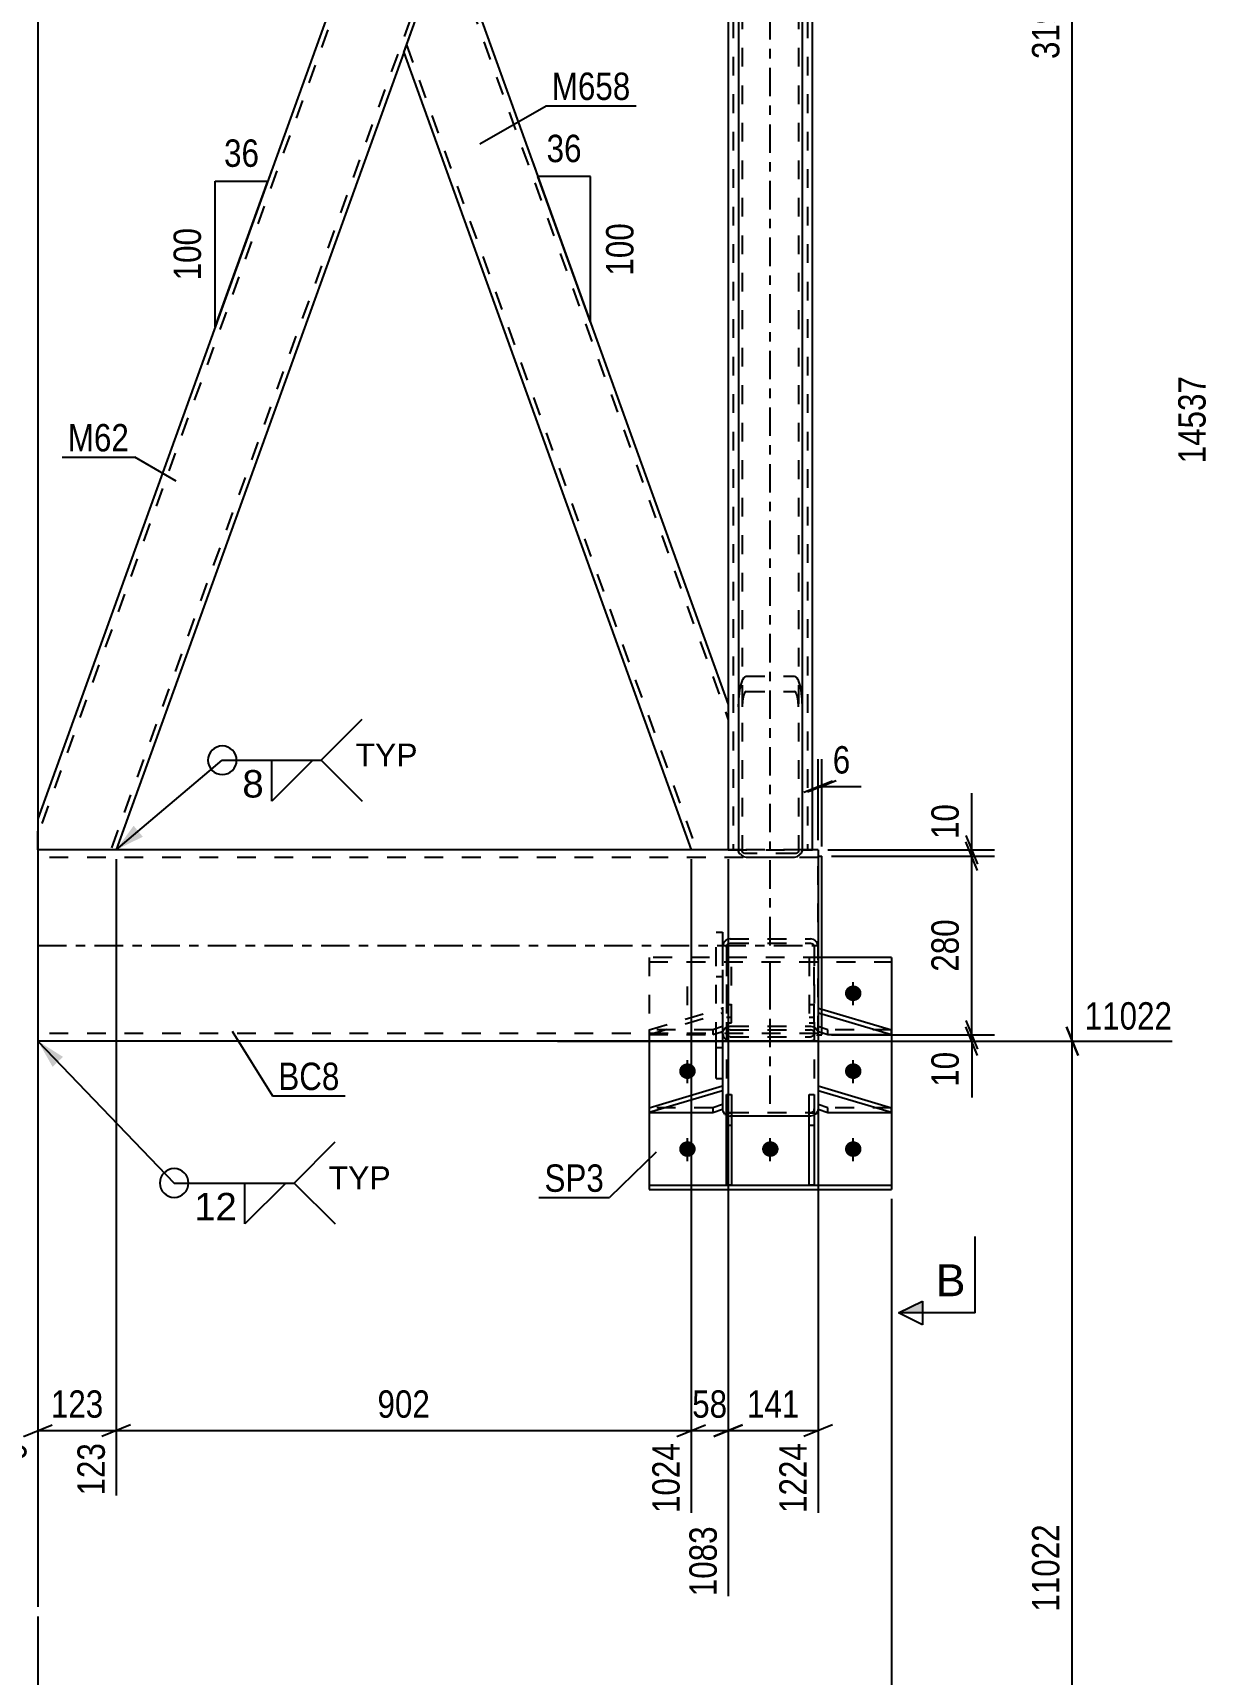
# Model space of a CAD drawing. Header units: millimetres. Extents: x 0 to 841, y 0 to 594.
# Drawn here: x 108.9 to 231.1, y 206 to 377.6 of the extents above; entities that cross this region are included whole.
import ezdxf

# ---------------------------------------------------------------- set-up
doc = ezdxf.new("R2010")
doc.units = ezdxf.units.MM
doc.linetypes.add('DXK_LINE_DOT2', pattern=[3.9198, 1.9599, -1.9599])
doc.linetypes.add('DXK_LINE_DOT3', pattern=[5.9187, 2.979, -0.9799, 0.9799, -0.9799])
doc.styles.add('Arial', font='arial.ttf', dxfattribs={"height": 0.2})
doc.styles.add('Arial Narrow', font='ARIALN.TTF', dxfattribs={"height": 0.2})

# ---------------------------------------------------------------- blocks, each defined once
blk = doc.blocks.new('Part-695494452-3415 - 3410')
at = {"color": 7, "linetype": 'DXK_LINE_DOT2'}
for p, q in [((190.97, 275.68), (190.97, 273.24)), ((190.97, 275.68), (191.37, 275.56)), ((190.97, 275.18), (191.37, 275.06)), ((191.97, 273.4), (190.97, 273.75)), ((190.97, 273.24), (191.37, 273.11)), ((191.97, 272.9), (191.97, 273.4)), ((198.64, 273.4), (191.97, 273.4))]:
    blk.add_line(p, q, dxfattribs=at)
at = {"color": 2, "linetype": 'Continuous'}
for p, q in [((191.37, 275.56), (198.64, 273.4)), ((191.37, 275.06), (198.64, 272.9)), ((191.37, 273.11), (191.97, 272.9)), ((191.97, 272.9), (198.64, 272.9)), ((198.64, 272.9), (198.64, 273.4))]:
    blk.add_line(p, q, dxfattribs=at)
blk = doc.blocks.new('Part-695494452-3416 - 3410')
at = {"color": 7, "linetype": 'DXK_LINE_DOT2'}
for p, q in [((181.37, 280.98), (181.37, 274.12)), ((181.9, 280.98), (181.37, 280.98)), ((181.9, 274.12), (181.9, 280.98)), ((181.37, 276.06), (181.9, 276.06)), ((181.37, 274.72), (181.9, 274.72)), ((181.37, 274.12), (181.9, 274.12))]:
    blk.add_line(p, q, dxfattribs=at)
blk = doc.blocks.new('Part-695494452-3482 - 3410')
at = {"color": 2, "linetype": 'Continuous'}
for p, q in [((190.04, 257.18), (190.04, 266.66)), ((190.04, 266.66), (190.57, 266.66)), ((190.57, 266.66), (190.57, 257.18)), ((190.57, 257.18), (190.04, 257.18))]:
    blk.add_line(p, q, dxfattribs=at)
at = {"color": 7, "linetype": 'DXK_LINE_DOT2'}
for p, q in [((190.04, 264.72), (190.57, 264.72)), ((190.04, 263.44), (190.57, 263.44))]:
    blk.add_line(p, q, dxfattribs=at)
blk = doc.blocks.new('Part-695494452-3483 - 3410')
at = {"color": 2, "linetype": 'Continuous'}
for p, q in [((181.37, 257.18), (181.37, 266.66)), ((181.37, 266.66), (181.9, 266.66)), ((181.9, 266.66), (181.9, 257.18)), ((181.9, 257.18), (181.37, 257.18))]:
    blk.add_line(p, q, dxfattribs=at)
at = {"color": 7, "linetype": 'DXK_LINE_DOT2'}
for p, q in [((181.37, 264.72), (181.9, 264.72)), ((181.37, 263.44), (181.9, 263.44))]:
    blk.add_line(p, q, dxfattribs=at)
blk = doc.blocks.new('Part-695494452-3484 - 3410')
at = {"color": 7, "linetype": 'DXK_LINE_DOT2'}
for p, q in [((190.04, 280.98), (190.04, 274.12)), ((190.57, 280.98), (190.04, 280.98)), ((190.57, 274.12), (190.57, 280.98)), ((190.04, 276.06), (190.57, 276.06)), ((190.04, 274.72), (190.57, 274.72)), ((190.04, 274.12), (190.57, 274.12))]:
    blk.add_line(p, q, dxfattribs=at)
blk = doc.blocks.new('Bolt-695494452-3425 - 3410')
at = {"linetype": 'Continuous'}
for points in [[(194.64, 276.41), (194.46, 276.43), (194.28, 276.48), (194.13, 276.57), (193.99, 276.68), (193.89, 276.82), (193.81, 276.97), (193.78, 277.14), (193.78, 277.31), (193.81, 277.48), (193.89, 277.63), (193.99, 277.77), (194.13, 277.88), (194.28, 277.97), (194.46, 278.02), (194.64, 278.04), (194.82, 278.02), (194.99, 277.97), (195.15, 277.88), (195.28, 277.77), (195.39, 277.63), (195.46, 277.48), (195.5, 277.31), (195.5, 277.14), (195.46, 276.97), (195.39, 276.82), (195.28, 276.68), (195.15, 276.57), (194.99, 276.48), (194.82, 276.43)], [(177.3, 268.27), (177.12, 268.28), (176.95, 268.34), (176.79, 268.42), (176.66, 268.54), (176.55, 268.67), (176.48, 268.83), (176.44, 269), (176.44, 269.17), (176.48, 269.33), (176.55, 269.49), (176.66, 269.63), (176.79, 269.74), (176.95, 269.83), (177.12, 269.88), (177.3, 269.9), (177.48, 269.88), (177.66, 269.83), (177.81, 269.74), (177.95, 269.63), (178.05, 269.49), (178.13, 269.33), (178.17, 269.17), (178.17, 269), (178.13, 268.83), (178.05, 268.67), (177.95, 268.54), (177.81, 268.42), (177.66, 268.34), (177.48, 268.28)], [(194.64, 268.27), (194.46, 268.28), (194.28, 268.34), (194.13, 268.42), (193.99, 268.54), (193.89, 268.67), (193.81, 268.83), (193.78, 269), (193.78, 269.17), (193.81, 269.33), (193.89, 269.49), (193.99, 269.63), (194.13, 269.74), (194.28, 269.83), (194.46, 269.88), (194.64, 269.9), (194.82, 269.88), (194.99, 269.83), (195.15, 269.74), (195.28, 269.63), (195.39, 269.49), (195.46, 269.33), (195.5, 269.17), (195.5, 269), (195.46, 268.83), (195.39, 268.67), (195.28, 268.54), (195.15, 268.42), (194.99, 268.34), (194.82, 268.28)], [(177.3, 260.12), (177.12, 260.14), (176.95, 260.19), (176.79, 260.28), (176.66, 260.39), (176.55, 260.53), (176.48, 260.69), (176.44, 260.85), (176.44, 261.02), (176.48, 261.19), (176.55, 261.34), (176.66, 261.48), (176.79, 261.6), (176.95, 261.68), (177.12, 261.73), (177.3, 261.75), (177.48, 261.73), (177.66, 261.68), (177.81, 261.6), (177.95, 261.48), (178.05, 261.34), (178.13, 261.19), (178.17, 261.02), (178.17, 260.85), (178.13, 260.69), (178.05, 260.53), (177.95, 260.39), (177.81, 260.28), (177.66, 260.19), (177.48, 260.14)], [(185.97, 260.12), (185.79, 260.14), (185.62, 260.19), (185.46, 260.28), (185.33, 260.39), (185.22, 260.53), (185.15, 260.69), (185.11, 260.85), (185.11, 261.02), (185.15, 261.19), (185.22, 261.34), (185.33, 261.48), (185.46, 261.6), (185.62, 261.68), (185.79, 261.73), (185.97, 261.75), (186.15, 261.73), (186.32, 261.68), (186.48, 261.6), (186.61, 261.48), (186.72, 261.34), (186.79, 261.19), (186.83, 261.02), (186.83, 260.85), (186.79, 260.69), (186.72, 260.53), (186.61, 260.39), (186.48, 260.28), (186.32, 260.19), (186.15, 260.14)], [(194.64, 260.12), (194.46, 260.14), (194.28, 260.19), (194.13, 260.28), (193.99, 260.39), (193.89, 260.53), (193.81, 260.69), (193.78, 260.85), (193.78, 261.02), (193.81, 261.19), (193.89, 261.34), (193.99, 261.48), (194.13, 261.6), (194.28, 261.68), (194.46, 261.73), (194.64, 261.75), (194.82, 261.73), (194.99, 261.68), (195.15, 261.6), (195.28, 261.48), (195.39, 261.34), (195.46, 261.19), (195.5, 261.02), (195.5, 260.85), (195.46, 260.69), (195.39, 260.53), (195.28, 260.39), (195.15, 260.28), (194.99, 260.19), (194.82, 260.14)]]:
    blk.add_hatch(color=1, dxfattribs=at).paths.add_polyline_path(points)
at = {"color": 1, "linetype": 'DXK_LINE_DOT2'}
for p, q in [((177.3, 275.97), (177.3, 278.37)), ((185.97, 275.97), (185.97, 278.37))]:
    blk.add_line(p, q, dxfattribs=at)
at = {"color": 1, "linetype": 'Continuous'}
for p, q in [((194.64, 275.97), (194.64, 278.37)), ((177.3, 267.83), (177.3, 270.22)), ((194.64, 267.83), (194.64, 270.22)), ((177.3, 259.68), (177.3, 262.08)), ((185.97, 259.68), (185.97, 262.08)), ((194.64, 259.68), (194.64, 262.08))]:
    blk.add_line(p, q, dxfattribs=at)
blk = doc.blocks.new('Part-695494452-3511 - 3410')
at = {"color": 7, "linetype": 'DXK_LINE_DOT2'}
for p, q in [((191.37, 280.98), (173.3, 280.98)), ((173.3, 280.98), (173.3, 272.23)), ((173.3, 280.53), (198.64, 280.53))]:
    blk.add_line(p, q, dxfattribs=at)
at = {"color": 2, "linetype": 'Continuous'}
for p, q in [((198.64, 280.98), (191.37, 280.98)), ((198.64, 280.98), (198.64, 256.72)), ((173.3, 272.23), (173.3, 256.72)), ((173.3, 257.18), (198.64, 257.18)), ((173.3, 256.72), (198.64, 256.72))]:
    blk.add_line(p, q, dxfattribs=at)
blk = doc.blocks.new('Part-695494452-3447 - 3410')
at = {"color": 2, "linetype": 'Continuous'}
for p, q in [((182.64, 292.23), (109.4, 292.23)), ((190.97, 292.23), (189.3, 292.23)), ((190.97, 292.23), (190.97, 290.63)), ((190.97, 290.63), (190.97, 272.23)), ((190.97, 272.23), (109.4, 272.23))]:
    blk.add_line(p, q, dxfattribs=at)
at = {"color": 7, "linetype": 'DXK_LINE_DOT2'}
for p, q in [((109.4, 292.23), (109.4, 272.23)), ((189.3, 292.23), (182.64, 292.23)), ((190.97, 292.1), (190.97, 290.63)), ((190.97, 291.43), (109.4, 291.43)), ((190.97, 273.03), (109.4, 273.03)), ((190.97, 273.03), (190.97, 273.09))]:
    blk.add_line(p, q, dxfattribs=at)
at = {"color": 7, "linetype": 'DXK_LINE_DOT3'}
blk.add_line((109.4, 282.23), (190.97, 282.23), dxfattribs=at)
blk = doc.blocks.new('Part-695494452-3452 - 3410')
at = {"color": 2, "linetype": 'Continuous'}
for p, q in [((109.4, 506.56), (109.4, 213.08)), ((109.4, 212.08), (109.4, 162.08))]:
    blk.add_line(p, q, dxfattribs=at)
blk = doc.blocks.new('Part-695494452-3453 - 3410')
at = {"color": 2, "linetype": 'Continuous'}
for p, q in [((173.3, 265.26), (180.97, 267.54)), ((180.97, 267.04), (173.3, 264.76)), ((180.97, 267.41), (180.97, 265.1)), ((173.3, 265.26), (173.3, 264.76)), ((173.3, 264.76), (179.97, 264.76)), ((179.97, 264.76), (180.97, 265.1))]:
    blk.add_line(p, q, dxfattribs=at)
at = {"color": 7, "linetype": 'DXK_LINE_DOT2'}
for p, q in [((180.97, 267.54), (180.97, 267.41)), ((179.97, 265.26), (173.3, 265.26)), ((180.97, 265.6), (179.97, 265.26)), ((179.97, 265.26), (179.97, 264.76))]:
    blk.add_line(p, q, dxfattribs=at)
blk = doc.blocks.new('Part-695494452-3454 - 3410')
at = {"color": 7, "linetype": 'DXK_LINE_DOT2'}
for p, q in [((173.3, 273.4), (180.97, 275.68)), ((173.3, 272.9), (180.97, 275.18)), ((180.97, 275.68), (180.97, 273.24)), ((179.97, 273.4), (173.3, 273.4)), ((173.3, 273.4), (173.3, 272.9)), ((173.3, 272.9), (179.97, 272.9)), ((180.97, 273.75), (179.97, 273.4)), ((179.97, 273.4), (179.97, 272.9)), ((179.97, 272.9), (180.97, 273.24))]:
    blk.add_line(p, q, dxfattribs=at)
blk = doc.blocks.new('Part-695494452-3455 - 3410')
at = {"color": 2, "linetype": 'Continuous'}
for p, q in [((190.97, 267.54), (198.64, 265.26)), ((190.97, 267.41), (190.97, 265.1)), ((198.64, 264.76), (190.97, 267.04)), ((190.97, 265.1), (191.97, 264.76)), ((191.97, 264.76), (198.64, 264.76)), ((198.64, 264.76), (198.64, 265.26))]:
    blk.add_line(p, q, dxfattribs=at)
at = {"color": 7, "linetype": 'DXK_LINE_DOT2'}
for p, q in [((190.97, 267.54), (190.97, 265.6)), ((191.97, 265.26), (190.97, 265.6)), ((191.97, 264.76), (191.97, 265.26)), ((198.64, 265.26), (191.97, 265.26))]:
    blk.add_line(p, q, dxfattribs=at)
blk = doc.blocks.new('Part-695494452-3512 - 3410')
at = {"color": 7, "linetype": 'DXK_LINE_DOT2'}
for p, q in [((181.03, 282.37), (180.97, 282.05)), ((180.97, 282.05), (180.97, 268.32)), ((181.37, 282.05), (181.4, 282.21)), ((181.37, 282.05), (181.37, 265.13)), ((181.4, 282.21), (181.49, 282.35)), ((181.77, 282.9), (181.46, 282.84)), ((181.49, 282.35), (181.62, 282.44)), ((181.62, 282.44), (181.77, 282.47)), ((181.77, 282.9), (190.17, 282.9)), ((181.77, 282.47), (190.17, 282.47)), ((190.48, 282.84), (190.17, 282.9)), ((190.17, 282.47), (190.32, 282.44)), ((190.32, 282.44), (190.45, 282.35)), ((190.45, 282.35), (190.54, 282.21)), ((190.54, 282.21), (190.57, 282.05)), ((190.57, 282.05), (190.57, 265.13)), ((190.97, 282.05), (190.91, 282.37)), ((190.97, 282.05), (190.97, 272.23)), ((180.97, 273.03), (181.03, 273.32)), ((180.97, 273.11), (180.97, 273.09)), ((180.97, 273.09), (181.03, 272.78)), ((181.03, 273.32), (181.2, 273.56)), ((181.2, 273.56), (181.46, 273.72)), ((181.4, 273.17), (181.37, 273.03)), ((181.4, 272.95), (181.37, 273.11)), ((181.49, 273.29), (181.4, 273.17)), ((181.49, 272.81), (181.4, 272.95)), ((181.46, 273.72), (181.77, 273.78)), ((181.62, 273.38), (181.49, 273.29)), ((181.77, 273.4), (181.62, 273.38)), ((181.77, 273.78), (190.17, 273.78)), ((181.77, 273.4), (190.17, 273.4)), ((190.17, 273.78), (190.48, 273.72)), ((190.32, 273.38), (190.17, 273.4)), ((190.45, 273.29), (190.32, 273.38)), ((190.54, 273.17), (190.45, 273.29)), ((190.54, 272.95), (190.45, 272.81)), ((190.48, 273.72), (190.74, 273.56)), ((190.57, 273.03), (190.54, 273.17)), ((190.57, 273.11), (190.54, 272.95)), ((190.74, 273.56), (190.91, 273.32)), ((190.91, 273.32), (190.97, 273.03)), ((190.91, 272.78), (190.97, 273.09)), ((190.97, 273.09), (190.97, 273.11)), ((181.46, 272.32), (181.77, 272.26)), ((181.62, 272.72), (181.49, 272.81)), ((181.77, 272.68), (181.62, 272.72)), ((181.77, 272.68), (190.17, 272.68)), ((181.77, 272.26), (190.17, 272.26)), ((190.17, 272.68), (190.22, 272.7)), ((190.17, 272.26), (190.48, 272.32)), ((190.22, 272.7), (190.32, 272.72)), ((190.45, 272.81), (190.32, 272.72)), ((180.97, 267.41), (180.97, 265.13)), ((190.97, 267.41), (190.97, 265.13)), ((181.37, 265.13), (181.4, 264.99)), ((181.37, 264.5), (181.46, 264.44)), ((181.4, 264.99), (181.49, 264.87)), ((181.46, 264.44), (181.77, 264.38)), ((181.49, 264.87), (181.62, 264.79)), ((181.62, 264.79), (181.77, 264.76)), ((181.77, 264.76), (190.17, 264.76)), ((181.9, 264.38), (181.77, 264.38)), ((190.17, 264.38), (190.04, 264.38)), ((190.17, 264.76), (190.32, 264.79)), ((190.48, 264.44), (190.17, 264.38)), ((190.32, 264.79), (190.45, 264.87)), ((190.45, 264.87), (190.54, 264.99)), ((190.57, 264.5), (190.48, 264.44)), ((190.54, 264.99), (190.57, 265.13))]:
    blk.add_line(p, q, dxfattribs=at)
at = {"color": 7, "linetype": 'DXK_LINE_DOT3'}
blk.add_line((185.97, 265.66), (185.97, 281), dxfattribs=at)
at = {"color": 2, "linetype": 'Continuous'}
for p, q in [((190.97, 272.23), (190.97, 267.41)), ((180.97, 268.32), (180.97, 267.41)), ((181.03, 264.85), (180.97, 265.13)), ((181.2, 264.6), (181.03, 264.85)), ((181.2, 264.6), (181.37, 264.5)), ((190.04, 264.38), (181.9, 264.38)), ((190.74, 264.6), (190.57, 264.5)), ((190.91, 264.85), (190.74, 264.6)), ((190.97, 265.13), (190.91, 264.85))]:
    blk.add_line(p, q, dxfattribs=at)
at = {"color": 7, "linetype": 'DXK_LINE_DOT2'}
for centre, start, end in [((181.81, 282.08), 114.3199, 159.2416), ((190.14, 282.08), 20.7584, 65.6801), ((181.81, 273.08), 200.7584, 245.6801)]:
    blk.add_arc(centre, 0.827, start, end, dxfattribs=at)
blk = doc.blocks.new('Part-695494452-12362 - 3410')
at = {"color": 2, "linetype": 'Continuous'}
for p, q in [((190.97, 291.56), (191.37, 291.56)), ((191.37, 272.89), (191.37, 291.56)), ((190.97, 272.89), (191.37, 272.89))]:
    blk.add_line(p, q, dxfattribs=at)
at = {"color": 7, "linetype": 'DXK_LINE_DOT2'}
blk.add_line((190.97, 272.89), (190.97, 291.56), dxfattribs=at)
blk = doc.blocks.new('Part-695494452-3553 - 3410')
at = {"color": 2, "linetype": 'Continuous'}
for p, q in [((147.64, 375.59), (152.32, 388.56)), ((152.32, 388.56), (181.57, 307.41)), ((147.64, 375.59), (177.69, 292.23)), ((181.57, 307.41), (181.57, 304.26)), ((181.57, 304.26), (181.57, 292.23))]:
    blk.add_line(p, q, dxfattribs=at)
at = {"color": 7, "linetype": 'DXK_LINE_DOT2'}
for p, q in [((152.03, 387.77), (181.57, 305.83)), ((147.92, 376.37), (147.94, 376.43)), ((147.92, 376.37), (178.26, 292.23)), ((181.57, 307.17), (181.57, 304.26)), ((181.57, 292.23), (177.69, 292.23))]:
    blk.add_line(p, q, dxfattribs=at)
blk = doc.blocks.new('Part-695494452-3563 - 3410')
at = {"color": 7, "linetype": 'DXK_LINE_DOT3'}
blk.add_line((185.97, 282.23), (185.97, 494.89), dxfattribs=at)
at = {"color": 7, "linetype": 'DXK_LINE_DOT2'}
for p, q in [((182.1, 484.89), (182.1, 292.23)), ((189.84, 484.89), (189.84, 292.23)), ((181.57, 307.41), (181.57, 292.23)), ((181.57, 292.23), (190.37, 292.23))]:
    blk.add_line(p, q, dxfattribs=at)
at = {"color": 2, "linetype": 'Continuous'}
for p, q in [((190.37, 292.23), (190.37, 484.89)), ((181.57, 469.71), (181.57, 307.41))]:
    blk.add_line(p, q, dxfattribs=at)
blk = doc.blocks.new('Part-695494452-3573 - 3410')
at = {"color": 7, "linetype": 'DXK_LINE_DOT2'}
for p, q in [((178.25, 484.89), (109.4, 293.88)), ((181.57, 471.29), (117.02, 292.23)), ((152.32, 388.56), (147.64, 375.59)), ((109.4, 292.23), (109.4, 295.45)), ((117.59, 292.23), (109.4, 292.23))]:
    blk.add_line(p, q, dxfattribs=at)
at = {"color": 2, "linetype": 'Continuous'}
for p, q in [((142.96, 388.56), (109.4, 295.45)), ((147.64, 375.59), (117.59, 292.23))]:
    blk.add_line(p, q, dxfattribs=at)
blk = doc.blocks.new('Part-695494452-3580 - 3410')
at = {"color": 7, "linetype": 'DXK_LINE_DOT2'}
for p, q in [((180.3, 272.23), (180.3, 283.61)), ((180.3, 283.61), (180.97, 283.61)), ((180.97, 283.61), (180.97, 272.23)), ((180.3, 278.97), (180.97, 278.97))]:
    blk.add_line(p, q, dxfattribs=at)
at = {"color": 2, "linetype": 'Continuous'}
for p, q in [((180.3, 268.32), (180.3, 272.23)), ((180.3, 271.55), (180.97, 271.55)), ((180.97, 272.23), (180.97, 268.32)), ((180.3, 268.32), (180.97, 268.32))]:
    blk.add_line(p, q, dxfattribs=at)
blk = doc.blocks.new('Part-695494452-3583 - 3410')
at = {"color": 7, "linetype": 'DXK_LINE_DOT2'}
for p, q in [((183.04, 481.9), (183.04, 292.07)), ((188.9, 481.9), (188.9, 292.07)), ((183.13, 310.14), (183.44, 310.39)), ((183.44, 310.39), (188.5, 310.39)), ((188.5, 310.39), (188.81, 310.14)), ((182.64, 307.19), (182.7, 308.41)), ((183.07, 307.8), (183.04, 307.19)), ((183.44, 308.79), (183.28, 308.67)), ((183.44, 308.79), (188.5, 308.79)), ((188.66, 308.67), (188.5, 308.79)), ((188.9, 307.19), (188.87, 307.8)), ((189.24, 308.41), (189.3, 307.19)), ((183.04, 292.23), (182.64, 292.23)), ((183.07, 291.98), (183.04, 292.07)), ((183.15, 291.9), (183.07, 291.98)), ((183.28, 291.85), (183.15, 291.9)), ((183.44, 291.83), (183.28, 291.85)), ((188.5, 291.83), (183.44, 291.83)), ((188.66, 291.85), (188.5, 291.83)), ((188.79, 291.9), (188.66, 291.85)), ((188.87, 291.98), (188.79, 291.9)), ((188.9, 292.07), (188.87, 291.98)), ((189.3, 292.23), (188.9, 292.23))]:
    blk.add_line(p, q, dxfattribs=at)
at = {"color": 2, "linetype": 'Continuous'}
for p, q in [((182.64, 480.29), (182.64, 292.07)), ((189.3, 480.29), (189.3, 292.07)), ((182.7, 291.89), (182.64, 292.07)), ((182.85, 291.76), (182.7, 291.89)), ((182.87, 291.72), (182.85, 291.76)), ((189.07, 291.72), (189.09, 291.76)), ((189.09, 291.76), (189.24, 291.89)), ((189.24, 291.89), (189.3, 292.07)), ((182.87, 291.72), (183.13, 291.53)), ((183.13, 291.53), (183.44, 291.46)), ((183.44, 291.46), (188.5, 291.46)), ((188.5, 291.46), (188.81, 291.53)), ((188.81, 291.53), (189.07, 291.72))]:
    blk.add_line(p, q, dxfattribs=at)
at = {"color": 7, "linetype": 'DXK_LINE_DOT2'}
for centre, radius, start, end in [((187.36, 308.17), 4.67, 154.9388, 176.9946), ((184.58, 308.17), 4.67, 3.0054, 25.0612), ((185.4, 307.68), 2.33, 154.9388, 176.9946), ((186.54, 307.68), 2.33, 3.0054, 25.0612)]:
    blk.add_arc(centre, radius, start, end, dxfattribs=at)
blk = doc.blocks.new('StraightDimension-695494452-4562 - 4226')
at = {"color": 0}
blk.add_wipeout([(232.08, 342.37), (227.88, 342.37), (227.88, 332.03), (232.08, 332.03)], dxfattribs=at)
at = {"color": 3, "style": 'Arial Narrow'}
blk.add_text('14537', height=2.863, rotation=90.0002, dxfattribs=at).set_placement((231.48, 332.63))
blk = doc.blocks.new('StraightDimension-695494452-3625 - 3410')
at = {"color": 7, "linetype": 'Continuous'}
for p, q in [((177.69, 291.23), (177.69, 222.89)), ((181.57, 291.23), (181.57, 214.19)), ((176.19, 230.9), (179.19, 232.1)), ((183.07, 232.1), (180.07, 230.9)), ((177.69, 231.5), (181.57, 231.5))]:
    blk.add_line(p, q, dxfattribs=at)
at = {"color": 0}
blk.add_wipeout([(182.06, 232.25), (182.06, 236.45), (177.2, 236.45), (177.2, 232.25)], dxfattribs=at)
at = {"color": 0, "linetype": 'Continuous'}
blk.add_wipeout([(180.97, 222.1), (176.77, 222.1), (176.77, 213.59), (180.97, 213.59)], dxfattribs=at)
at = {"color": 3, "style": 'Arial Narrow'}
blk.add_text('58', height=2.863, dxfattribs=at).set_placement((177.8, 232.85))
at = {"color": 3, "linetype": 'Continuous', "style": 'Arial Narrow'}
blk.add_text('1083', height=2.863, rotation=90.0002, dxfattribs=at).set_placement((180.37, 214.19))
blk = doc.blocks.new('StraightDimension-695494452-25719 - 3410')
at = {"color": 7, "linetype": 'Continuous'}
for p, q in [((207.62, 290.06), (206.42, 293.06)), ((192.37, 291.56), (209.42, 291.56)), ((207.02, 272.89), (207.02, 291.56)), ((192.37, 272.89), (209.42, 272.89)), ((206.42, 274.39), (207.62, 271.39))]:
    blk.add_line(p, q, dxfattribs=at)
at = {"color": 0}
blk.add_wipeout([(206.27, 285.57), (202.07, 285.57), (202.07, 278.88), (206.27, 278.88)], dxfattribs=at)
at = {"color": 3, "style": 'Arial Narrow'}
blk.add_text('280', height=2.863, rotation=90.0002, dxfattribs=at).set_placement((205.67, 279.48))
blk = doc.blocks.new('StraightDimension-695494452-3605 - 3410')
at = {"color": 7, "linetype": 'Continuous'}
for p, q in [((117.59, 291.23), (117.59, 224.72)), ((177.69, 291.23), (177.69, 222.89)), ((119.09, 232.1), (116.09, 230.9)), ((176.19, 230.9), (179.19, 232.1)), ((117.59, 231.5), (177.69, 231.5))]:
    blk.add_line(p, q, dxfattribs=at)
at = {"color": 0}
blk.add_wipeout([(150.98, 232.25), (150.98, 236.45), (144.3, 236.45), (144.3, 232.25)], dxfattribs=at)
at = {"color": 0, "linetype": 'Continuous'}
blk.add_wipeout([(177.09, 230.8), (172.89, 230.8), (172.89, 222.29), (177.09, 222.29)], dxfattribs=at)
at = {"color": 3, "style": 'Arial Narrow'}
blk.add_text('902', height=2.863, dxfattribs=at).set_placement((144.9, 232.85))
at = {"color": 3, "linetype": 'Continuous', "style": 'Arial Narrow'}
blk.add_text('1024', height=2.863, rotation=90.0002, dxfattribs=at).set_placement((176.49, 222.89))
blk = doc.blocks.new('StraightDimension-695494452-25720 - 3410')
at = {"color": 7, "linetype": 'Continuous'}
for p, q in [((192.37, 272.89), (209.42, 272.89)), ((206.42, 274.39), (207.62, 271.39)), ((207.62, 270.73), (206.42, 273.73)), ((207.02, 272.23), (207.02, 272.89)), ((168.18, 272.23), (209.42, 272.23))]:
    blk.add_line(p, q, dxfattribs=at)
at = {"color": 0}
blk.add_wipeout([(206.27, 271.7), (202.07, 271.7), (202.07, 266.85), (206.27, 266.85)], dxfattribs=at)
at = {"color": 7, "linetype": 'Continuous'}
blk.add_line((207.02, 272.23), (207.02, 266.32), dxfattribs=at)
blk.add_line((207.02, 272.23), (207.02, 266.32), dxfattribs=at)
at = {"color": 3, "style": 'Arial Narrow'}
blk.add_text('10', height=2.863, rotation=90.0002, dxfattribs=at).set_placement((205.67, 267.45))
blk = doc.blocks.new('StraightDimension-695494452-3777 - 3410')
at = {"color": 7, "linetype": 'Continuous'}
for p, q in [((42.73, 263.23), (42.73, 129.29)), ((198.64, 255.72), (198.64, 129.29)), ((44.23, 132.29), (41.23, 131.09)), ((197.14, 131.09), (200.14, 132.29)), ((42.73, 131.69), (198.64, 131.69))]:
    blk.add_line(p, q, dxfattribs=at)
at = {"color": 0}
blk.add_wipeout([(124.94, 132.44), (124.94, 136.64), (116.43, 136.64), (116.43, 132.44)], dxfattribs=at)
at = {"color": 3, "style": 'Arial Narrow'}
blk.add_text('2339', height=2.863, dxfattribs=at).set_placement((117.03, 133.04))
blk = doc.blocks.new('StraightDimension-695494452-4032 - 3410')
at = {"color": 7, "linetype": 'Continuous'}
for p, q in [((218.14, 270.73), (216.94, 273.73)), ((163.73, 272.23), (227.98, 272.23)), ((217.54, 162.08), (217.54, 272.23)), ((216.94, 163.58), (218.14, 160.58)), ((119.08, 162.08), (220.67, 162.08))]:
    blk.add_line(p, q, dxfattribs=at)
at = {"color": 0, "linetype": 'Continuous'}
for points in [[(228.58, 272.83), (228.58, 277.03), (218.24, 277.03), (218.24, 272.83)], [(221.27, 162.68), (221.27, 166.88), (218.24, 166.88), (218.24, 162.68)]]:
    blk.add_wipeout(points, dxfattribs=at)
at = {"color": 0}
blk.add_wipeout([(216.79, 222.32), (212.59, 222.32), (212.59, 211.98), (216.79, 211.98)], dxfattribs=at)
at = {"color": 3, "linetype": 'Continuous', "style": 'Arial Narrow'}
for s, height, p in [('11022', 2.863, (218.84, 273.43)), ('0', 2.86, (218.84, 163.28))]:
    blk.add_text(s, height=height, dxfattribs=at).set_placement(p)
at = {"color": 3, "style": 'Arial Narrow'}
blk.add_text('11022', height=2.863, rotation=90.0002, dxfattribs=at).set_placement((216.19, 212.58))
blk = doc.blocks.new('StraightDimension-695494452-3592 - 3410')
at = {"color": 7, "linetype": 'Continuous'}
for p, q in [((117.59, 291.23), (117.59, 224.72)), ((109.4, 271.23), (109.4, 228.38)), ((107.9, 230.9), (110.9, 232.1)), ((119.09, 232.1), (116.09, 230.9)), ((109.4, 231.5), (117.59, 231.5))]:
    blk.add_line(p, q, dxfattribs=at)
at = {"color": 0}
blk.add_wipeout([(116.83, 232.25), (116.83, 236.45), (110.15, 236.45), (110.15, 232.25)], dxfattribs=at)
at = {"color": 0, "linetype": 'Continuous'}
for points in [[(108.8, 230.8), (104.6, 230.8), (104.6, 227.78), (108.8, 227.78)], [(116.99, 230.8), (112.79, 230.8), (112.79, 224.12), (116.99, 224.12)]]:
    blk.add_wipeout(points, dxfattribs=at)
at = {"color": 3, "style": 'Arial Narrow'}
blk.add_text('123', height=2.863, dxfattribs=at).set_placement((110.75, 232.85))
at = {"color": 3, "linetype": 'Continuous', "style": 'Arial Narrow'}
for s, height, p in [('0', 2.86, (108.2, 228.38)), ('123', 2.863, (116.39, 224.72))]:
    blk.add_text(s, height=height, rotation=90.0002, dxfattribs=at).set_placement(p)
blk = doc.blocks.new('StraightDimension-695494452-3642 - 3410')
at = {"color": 7, "linetype": 'Continuous'}
for p, q in [((181.57, 291.23), (181.57, 214.19)), ((190.97, 291.23), (190.97, 222.89)), ((180.07, 230.9), (183.07, 232.1)), ((192.47, 232.1), (189.47, 230.9)), ((181.57, 231.5), (190.97, 231.5))]:
    blk.add_line(p, q, dxfattribs=at)
at = {"color": 0}
blk.add_wipeout([(189.61, 232.25), (189.61, 236.45), (182.93, 236.45), (182.93, 232.25)], dxfattribs=at)
at = {"color": 0, "linetype": 'Continuous'}
blk.add_wipeout([(190.37, 230.8), (186.17, 230.8), (186.17, 222.29), (190.37, 222.29)], dxfattribs=at)
at = {"color": 3, "style": 'Arial Narrow'}
blk.add_text('141', height=2.863, dxfattribs=at).set_placement((183.53, 232.85))
at = {"color": 3, "linetype": 'Continuous', "style": 'Arial Narrow'}
blk.add_text('1224', height=2.863, rotation=90.0002, dxfattribs=at).set_placement((189.77, 222.89))
blk = doc.blocks.new('AngleDimension-695494452-3971 - 3410')
at = {"color": 7, "linetype": 'Continuous'}
for p, q in [((127.94, 362.13), (133.43, 362.13)), ((127.94, 346.89), (133.43, 362.13)), ((127.94, 346.89), (127.94, 362.13)), ((133.83, 363.23), (133.43, 362.13))]:
    blk.add_line(p, q, dxfattribs=at)
at = {"color": 0}
blk.add_wipeout([(127.04, 357.85), (122.84, 357.85), (122.84, 351.16), (127.04, 351.16)], dxfattribs=at)
at = {"color": 3, "style": 'Arial Narrow'}
blk.add_text('100', height=2.863, rotation=90.0002, dxfattribs=at).set_placement((126.44, 351.76))
at = {"color": 0}
blk.add_wipeout([(133.11, 363.03), (133.11, 367.23), (128.26, 367.23), (128.26, 363.03)], dxfattribs=at)
at = {"color": 3, "style": 'Arial Narrow'}
blk.add_text('36', height=2.863, dxfattribs=at).set_placement((128.86, 363.63))
blk = doc.blocks.new('StraightDimension-695494452-4000 - 3410')
at = {"color": 7, "linetype": 'Continuous'}
for p, q in [((217.54, 272.23), (217.54, 484.89)), ((216.94, 273.73), (218.14, 270.73)), ((163.73, 272.23), (227.98, 272.23))]:
    blk.add_line(p, q, dxfattribs=at)
at = {"color": 0}
blk.add_wipeout([(216.79, 382.82), (212.59, 382.82), (212.59, 374.3), (216.79, 374.3)], dxfattribs=at)
at = {"color": 3, "style": 'Arial Narrow'}
blk.add_text('3190', height=2.863, rotation=90.0002, dxfattribs=at).set_placement((216.19, 374.9))
blk = doc.blocks.new('AngleDimension-695494452-16444 - 3410')
at = {"color": 7, "linetype": 'Continuous'}
for p, q in [((161.16, 364.02), (161.67, 362.62)), ((167.16, 362.62), (161.67, 362.62)), ((167.16, 347.38), (161.67, 362.62)), ((167.16, 347.38), (167.16, 362.62))]:
    blk.add_line(p, q, dxfattribs=at)
at = {"color": 0}
blk.add_wipeout([(172.26, 358.35), (168.06, 358.35), (168.06, 351.66), (172.26, 351.66)], dxfattribs=at)
at = {"color": 3, "style": 'Arial Narrow'}
blk.add_text('100', height=2.863, rotation=90.0002, dxfattribs=at).set_placement((171.66, 352.26))
at = {"color": 0}
blk.add_wipeout([(166.84, 363.52), (166.84, 367.72), (161.98, 367.72), (161.98, 363.52)], dxfattribs=at)
at = {"color": 3, "style": 'Arial Narrow'}
blk.add_text('36', height=2.863, dxfattribs=at).set_placement((162.58, 364.12))
blk = doc.blocks.new('StraightDimension-695494452-25718 - 3410')
at = {"color": 7, "linetype": 'Continuous'}
for p, q in [((206.42, 293.73), (207.62, 290.73)), ((191.97, 292.23), (209.42, 292.23)), ((207.62, 290.06), (206.42, 293.06)), ((207.02, 291.56), (207.02, 292.23)), ((192.37, 291.56), (209.42, 291.56))]:
    blk.add_line(p, q, dxfattribs=at)
at = {"color": 0}
blk.add_wipeout([(206.27, 297.61), (202.07, 297.61), (202.07, 292.75), (206.27, 292.75)], dxfattribs=at)
at = {"color": 7, "linetype": 'Continuous'}
blk.add_line((207.02, 292.23), (207.02, 298.13), dxfattribs=at)
blk.add_line((207.02, 292.23), (207.02, 298.13), dxfattribs=at)
at = {"color": 3, "style": 'Arial Narrow'}
blk.add_text('10', height=2.863, rotation=90.0002, dxfattribs=at).set_placement((205.67, 293.35))
blk = doc.blocks.new('StraightDimension-695494452-25767 - 3410')
at = {"color": 7, "linetype": 'Continuous'}
for p, q in [((190.97, 293.23), (190.97, 301.7)), ((191.37, 292.56), (191.37, 301.7)), ((189.47, 298.25), (192.47, 299.45)), ((192.87, 299.45), (189.87, 298.25)), ((190.97, 298.85), (191.37, 298.85))]:
    blk.add_line(p, q, dxfattribs=at)
at = {"color": 0}
blk.add_wipeout([(194.92, 299.6), (194.92, 303.8), (191.9, 303.8), (191.9, 299.6)], dxfattribs=at)
at = {"color": 7, "linetype": 'Continuous'}
blk.add_line((191.37, 298.85), (195.45, 298.85), dxfattribs=at)
blk.add_line((191.37, 298.85), (195.45, 298.85), dxfattribs=at)
at = {"color": 3, "style": 'Arial Narrow'}
blk.add_text('6', height=2.86, dxfattribs=at).set_placement((192.5, 300.2))
blk = doc.blocks.new('Mark-695494452-3507 - 3410')
at = {"color": 0}
blk.add_wipeout([(168.57, 256.47), (168.57, 259.47), (162.36, 259.47), (162.36, 256.47)], dxfattribs=at)
blk.add_wipeout([(168.57, 256.47), (168.57, 259.47), (162.36, 259.47), (162.36, 256.47)], dxfattribs=at)
at = {"color": 30, "linetype": 'Continuous'}
for p in [(174.05, 260.6), (161.76, 255.87)]:
    blk.add_line(p, (169.17, 255.87), dxfattribs=at)
at = {"color": 3, "style": 'Arial Narrow'}
blk.add_text('SP3', height=2.863, dxfattribs=at).set_placement((162.36, 256.47))
blk = doc.blocks.new('Mark-695494452-3443 - 3410')
at = {"color": 0}
blk.add_wipeout([(140.93, 267.11), (140.93, 270.11), (134.53, 270.11), (134.53, 267.11)], dxfattribs=at)
blk.add_wipeout([(140.93, 267.11), (140.93, 270.11), (134.53, 270.11), (134.53, 267.11)], dxfattribs=at)
at = {"color": 30, "linetype": 'Continuous'}
for p, q in [((129.7, 273.27), (133.93, 266.51)), ((133.93, 266.51), (141.53, 266.51))]:
    blk.add_line(p, q, dxfattribs=at)
at = {"color": 3, "style": 'Arial Narrow'}
blk.add_text('BC8', height=2.863, dxfattribs=at).set_placement((134.53, 267.11))
blk = doc.blocks.new('Mark-695494452-3549 - 3410')
at = {"color": 0}
blk.add_wipeout([(171.34, 370.62), (171.34, 373.62), (163.12, 373.62), (163.12, 370.62)], dxfattribs=at)
blk.add_wipeout([(171.34, 370.62), (171.34, 373.62), (163.12, 373.62), (163.12, 370.62)], dxfattribs=at)
at = {"color": 30, "linetype": 'Continuous'}
for p, q in [((155.59, 366.02), (162.52, 370.02)), ((162.52, 370.02), (171.94, 370.02))]:
    blk.add_line(p, q, dxfattribs=at)
at = {"color": 3, "style": 'Arial Narrow'}
blk.add_text('M658', height=2.863, dxfattribs=at).set_placement((163.12, 370.62))
blk = doc.blocks.new('Mark-695494452-3569 - 3410')
at = {"color": 0}
blk.add_wipeout([(118.92, 333.88), (118.92, 336.88), (112.52, 336.88), (112.52, 333.88)], dxfattribs=at)
blk.add_wipeout([(118.92, 333.88), (118.92, 336.88), (112.52, 336.88), (112.52, 333.88)], dxfattribs=at)
at = {"color": 30, "linetype": 'Continuous'}
for p in [(111.92, 333.28), (123.85, 330.78)]:
    blk.add_line(p, (119.52, 333.28), dxfattribs=at)
at = {"color": 3, "style": 'Arial Narrow'}
blk.add_text('M62', height=2.863, dxfattribs=at).set_placement((112.52, 333.88))
blk = doc.blocks.new('WeldMark-695494452-4218 - 3410')
at = {"linetype": 'Continuous'}
blk.add_hatch(color=30, dxfattribs=at).paths.add_polyline_path([(110.93, 269.54), (109.4, 272.23), (112.01, 270.58)])
at = {"color": 30, "linetype": 'Continuous'}
blk.add_line((109.4, 272.23), (123.64, 257.39), dxfattribs=at)
at = {"color": 3, "linetype": 'Continuous'}
for q in [(140.47, 261.68), (140.47, 253.11)]:
    blk.add_line((136.19, 257.39), q, dxfattribs=at)
blk.add_arc((123.64, 257.39), 1.5, 90, 270, dxfattribs=at)
at = {"color": 0}
blk.add_wipeout([(130.39, 253.29), (130.39, 256.69), (125.54, 256.69), (125.54, 253.29)], dxfattribs=at)
at = {"color": 30, "linetype": 'Continuous'}
blk.add_line((123.64, 257.39), (136.19, 257.39), dxfattribs=at)
at = {"color": 3, "linetype": 'Continuous'}
for p, q in [((131.04, 257.39), (135.33, 257.39)), ((135.33, 257.39), (131.04, 253.11)), ((131.04, 253.11), (131.04, 257.39))]:
    blk.add_line(p, q, dxfattribs=at)
blk.add_arc((123.64, 257.39), 1.5, 270, 90, dxfattribs=at)
at = {"color": 3, "style": 'Arial'}
blk.add_text('12', height=2.865, dxfattribs=at).set_placement((125.74, 253.49))
at = {"color": 0, "linetype": 'Continuous'}
blk.add_wipeout([(146.27, 256.74), (146.27, 259.24), (139.79, 259.24), (139.79, 256.74)], dxfattribs=at)
blk.add_wipeout([(146.27, 256.74), (146.27, 259.24), (139.79, 259.24), (139.79, 256.74)], dxfattribs=at)
at = {"color": 3, "linetype": 'Continuous', "style": 'Arial'}
blk.add_text('TYP', height=2.388, dxfattribs=at).set_placement((139.79, 256.74))
blk = doc.blocks.new('WeldMark-695494452-4146 - 3410')
at = {"linetype": 'Continuous'}
blk.add_hatch(color=30, dxfattribs=at).paths.add_polyline_path([(120.36, 293.59), (117.59, 292.23), (119.4, 294.74)])
at = {"color": 3, "linetype": 'Continuous'}
for q in [(143.28, 305.88), (143.28, 297.31)]:
    blk.add_line((139, 301.59), q, dxfattribs=at)
at = {"color": 30, "linetype": 'Continuous'}
blk.add_line((117.59, 292.23), (128.67, 301.59), dxfattribs=at)
at = {"color": 3, "linetype": 'Continuous'}
blk.add_arc((128.67, 301.59), 1.5, 90, 270, dxfattribs=at)
at = {"color": 0}
blk.add_wipeout([(133.2, 297.49), (133.2, 300.89), (130.57, 300.89), (130.57, 297.49)], dxfattribs=at)
at = {"color": 30, "linetype": 'Continuous'}
blk.add_line((128.67, 301.59), (139, 301.59), dxfattribs=at)
at = {"color": 3, "linetype": 'Continuous'}
for p, q in [((133.85, 301.59), (138.14, 301.59)), ((138.14, 301.59), (133.85, 297.31)), ((133.85, 297.31), (133.85, 301.59))]:
    blk.add_line(p, q, dxfattribs=at)
blk.add_arc((128.67, 301.59), 1.5, 270, 90, dxfattribs=at)
at = {"color": 3, "style": 'Arial'}
blk.add_text('8', height=2.87, dxfattribs=at).set_placement((130.77, 297.69))
at = {"color": 0, "linetype": 'Continuous'}
blk.add_wipeout([(149.07, 300.94), (149.07, 303.44), (142.6, 303.44), (142.6, 300.94)], dxfattribs=at)
blk.add_wipeout([(149.07, 300.94), (149.07, 303.44), (142.6, 303.44), (142.6, 300.94)], dxfattribs=at)
at = {"color": 3, "linetype": 'Continuous', "style": 'Arial'}
blk.add_text('TYP', height=2.388, dxfattribs=at).set_placement((142.6, 300.94))
blk = doc.blocks.new('SectionMark-695494452-4109 - 3410')
at = {"linetype": 'Continuous'}
blk.add_hatch(color=6, dxfattribs=at).paths.add_polyline_path([(201.87, 245.05), (201.87, 243.8), (199.37, 243.8)])
at = {"color": 6, "linetype": 'Continuous'}
for p, q in [((207.37, 243.8), (207.37, 251.8)), ((199.37, 243.8), (201.87, 245.05)), ((207.37, 243.8), (199.37, 243.8)), ((201.87, 242.55), (199.37, 243.8)), ((201.87, 245.05), (201.87, 242.55))]:
    blk.add_line(p, q, dxfattribs=at)
at = {"color": 0, "linetype": 'Continuous'}
blk.add_wipeout([(206.37, 245.55), (206.37, 249.05), (203.26, 249.05), (203.26, 245.55)], dxfattribs=at)
at = {"color": 3, "linetype": 'Continuous', "style": 'Arial'}
blk.add_text('B', height=3.34, dxfattribs=at).set_placement((203.26, 245.55))

msp = doc.modelspace()

# ---------------------------------------------------------------- block references
for name in ['StraightDimension-695494452-4562 - 4226', 'Part-695494452-3452 - 3410', 'Part-695494452-3563 - 3410', 'Part-695494452-3573 - 3410', 'Part-695494452-3583 - 3410', 'Part-695494452-3553 - 3410', 'Part-695494452-3447 - 3410', 'Part-695494452-12362 - 3410', 'Part-695494452-3580 - 3410', 'Part-695494452-3512 - 3410', 'Part-695494452-3511 - 3410', 'Part-695494452-3416 - 3410', 'Part-695494452-3484 - 3410', 'Bolt-695494452-3425 - 3410', 'Part-695494452-3454 - 3410', 'Part-695494452-3415 - 3410', 'Part-695494452-3453 - 3410', 'Part-695494452-3483 - 3410', 'Part-695494452-3482 - 3410', 'Part-695494452-3455 - 3410']:
    msp.add_blockref(name, (0, 0))

# ---------------------------------------------------------------- next in the draw order: block references
for name in ['AngleDimension-695494452-3971 - 3410', 'Mark-695494452-3569 - 3410', 'WeldMark-695494452-4146 - 3410', 'StraightDimension-695494452-25719 - 3410', 'StraightDimension-695494452-3625 - 3410']:
    msp.add_blockref(name, (0, 0))

# ---------------------------------------------------------------- next in the draw order: block references
msp.add_blockref('StraightDimension-695494452-3605 - 3410', (0, 0))

# ---------------------------------------------------------------- next in the draw order: block references
for name in ['StraightDimension-695494452-25720 - 3410', 'StraightDimension-695494452-3777 - 3410']:
    msp.add_blockref(name, (0, 0))

# ---------------------------------------------------------------- next in the draw order: block references
msp.add_blockref('StraightDimension-695494452-4032 - 3410', (0, 0))

# ---------------------------------------------------------------- next in the draw order: block references
for name in ['StraightDimension-695494452-3592 - 3410', 'StraightDimension-695494452-3642 - 3410', 'Mark-695494452-3443 - 3410', 'Mark-695494452-3507 - 3410']:
    msp.add_blockref(name, (0, 0))

# ---------------------------------------------------------------- next in the draw order: block references
for name in ['StraightDimension-695494452-4000 - 3410', 'WeldMark-695494452-4218 - 3410']:
    msp.add_blockref(name, (0, 0))

# ---------------------------------------------------------------- next in the draw order: block references
for name in ['AngleDimension-695494452-16444 - 3410', 'StraightDimension-695494452-25718 - 3410']:
    msp.add_blockref(name, (0, 0))

# ---------------------------------------------------------------- next in the draw order: block references
for name in ['SectionMark-695494452-4109 - 3410', 'Mark-695494452-3549 - 3410', 'StraightDimension-695494452-25767 - 3410']:
    msp.add_blockref(name, (0, 0))

doc.saveas('drawing.dxf')
